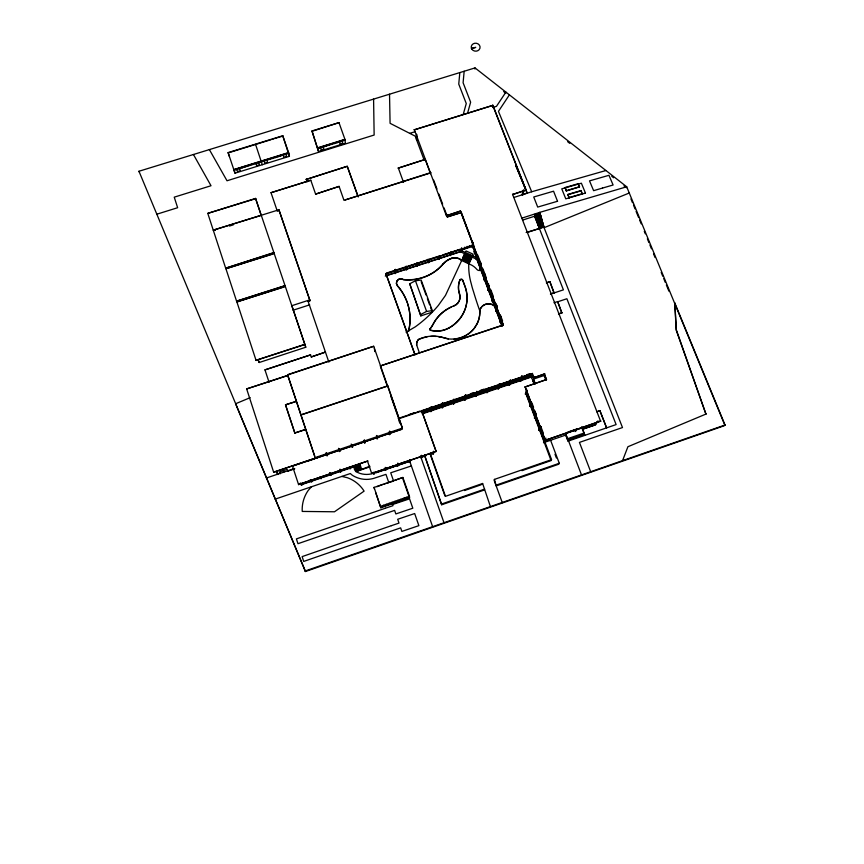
<?xml version="1.0" encoding="UTF-8"?>
<svg xmlns="http://www.w3.org/2000/svg" width="864" height="864" viewBox="0 0 864 864"><rect width="100%" height="100%" fill="white"/><g stroke="black" fill="none" stroke-linecap="round" stroke-linejoin="round"><path stroke-width="1.3" d="M420.822 315.889L409.73 283.792L415.444 280.746L421.178 280.066L432.335 310.651L432.281 312.12L420.822 315.889L409.73 283.792M444.064 522.925L420.984 457.456L421.006 455.501M421.211 456.084L421.189 458.039L421.805 455.879M421.6 455.296L421.783 457.834M425.196 159.44L398.293 168.091L425.196 159.44L430.542 173.707M428.047 262.256L428.101 259.178M428.242 262.796L428.306 259.718M428.814 262.613L428.879 259.535M429.808 329.378L429.808 329.173A40.176 38.275 -1.3 0 0 433.382 323.644A39.452 37.865 7.4 0 1 453.74 305.867A10.13 9.634 4.7 0 0 459.562 294.019A22.669 21.514 8 0 1 459.767 280.152A1.555 1.469 5.8 0 1 462.035 279.418A1.814 1.717 5.8 0 1 462.802 280.314L465.275 287.312A36.59 34.819 2.6 0 1 466.236 305.402A36.677 34.906 2.5 0 1 448.718 328.19A23.803 22.702 3.2 0 1 430.466 330.318A1.458 1.393 2.5 0 1 429.808 329.378A40.154 38.254 -1.3 0 0 433.372 323.86A39.431 37.843 7.4 0 1 451.57 306.979M430.466 330.318L430.477 330.102A1.458 1.393 2.5 0 1 429.808 329.173M430.855 407.149L430.909 411.599L431.644 407.527M430.909 411.599L431.147 407.052M431.438 406.944L431.492 411.394M430.196 454.313L430.229 453.341L445.468 496.325L482.609 483.484L490.482 506.768M439.052 258.692L439.15 256.63M439.387 256.133L439.258 259.232L439.96 255.949M439.625 258.509L439.711 256.446M433.706 451.818L433.004 454.01L433.112 452.023M407.171 302.411A54.778 52.207 -6.3 0 0 397.418 285.865A4.493 4.266 -0.5 0 1 403.661 279.785A44.572 41.893 0.8 0 0 442.94 264.298L442.951 264.049A19.84 18.792 5.5 0 1 451.732 258.185A9.623 9.094 5.1 0 1 461.754 260.377L445.5 295.38L438.35 305.424A126.792 118.681 -4.9 0 1 415.184 326.905L406.22 332.132M433.598 453.805L433.501 451.235M448.34 339.077L439.852 336.722A33.793 32.627 2.6 0 0 418.446 339.444A7.668 7.366 1.4 0 0 416.642 344.974L416.642 345.179A7.657 7.355 1.4 0 1 418.446 339.649L418.446 339.444M460.415 211.226L446.375 215.719L460.436 210.946L503.366 325.112L460.436 210.946M458.752 213.376L447.358 217.026L447.498 214.531M367.978 460.976L298.534 484.542L367.481 461.106L371.682 473.461L436.126 451.472L421.621 410.53M450.457 252.547L450.241 255.668L451.019 252.364M450.608 254.956L450.824 251.824M442.94 264.298A19.829 18.792 5.5 0 1 451.71 258.433L451.732 258.185M442.249 403.304L442.163 407.797L443.048 403.682M442.163 407.797L442.552 402.581M442.249 407.128L442.444 404.514M442.843 403.034L442.746 407.603M448.718 328.19L448.74 327.985A36.698 34.916 2.5 0 0 466.258 305.176A36.612 34.841 2.6 0 0 465.296 287.086M461.279 212.566L447.379 216.756L444.074 207.922M453.74 305.867L453.73 306.094A10.12 9.634 4.7 0 0 459.54 294.246L459.562 294.019M474.93 69.034L475.027 67.91L138.964 171.256L305.456 571.525L724.28 425.736L725.036 425.012L674.806 302.994L676.188 330.134L705.964 414.18L676.35 329.897L674.806 302.994M461.203 249.491L461.009 251.586L385.29 276.102M461.214 252.115L461.592 247.925M461.57 251.402L461.862 248.249M464.162 71.258L463.104 82.739L470.632 102.179L467.608 113.108M461.873 250.884L462.067 248.789M459.54 294.246A22.658 21.503 8 0 1 459.745 280.39L459.767 280.152M459.821 72.587L458.752 84.089L466.268 103.54L463.288 114.232M462.37 259.157L469.422 262.278M462.704 258.304L469.735 261.673L462.704 258.304L464.94 253.282L472.003 256.403L464.951 253.163L466.074 250.949L473.116 254.189L468.763 263.866A68.44 64.519 12.9 0 0 471.344 284.051A80.968 76.28 14.1 0 0 473.515 291.643A387.796 349.175 27.4 0 0 479.779 310.824A28.566 27.259 4.9 0 1 476.917 324.205L474.433 328.147A28.566 27.259 4.9 0 1 467.564 334.541M464.702 248.929L464.886 247.082M465.124 286.621L462.78 280.552A1.814 1.717 5.8 0 0 462.013 279.644L462.035 279.418M464.616 254.016L471.679 257.137M465.124 253.919L465.264 252.547M466.927 248.216L467.111 246.359M441.677 504.77L424.559 455.274L441.677 504.77L484.402 489.974M469.141 247.493L469.336 245.635M453.632 399.395L453.395 404.006L454.421 399.848M453.395 404.006L453.913 399.373M454.205 399.276L453.978 403.812M515.56 164.808L527.234 193.19L516.046 166.342M472.1 246.758L472.532 242.935M472.306 247.298L472.878 242.201M472.522 247.86L473.105 242.752M472.867 247.115L473.159 244.566M472.154 257.159L472.306 255.798M461.3 212.296L473.645 245.354L385.927 273.748L414.99 354.877M300.866 414.86L387.828 385.83L402.397 428.198L373.691 346.28L287.55 374.695L300.953 415.098M492.772 105.397L414.256 129.838L492.772 105.397L525.992 190.231L512.514 194.54L526.046 189.94L492.804 105.073M477.101 255.031L476.075 258.962L476.485 253.422M476.744 255.744L476.075 258.962M481.237 264.308L479.995 269.384L480.622 262.721M479.995 269.384L480.827 263.272M464.972 395.647L464.605 400.226L465.955 394.686M464.605 400.226L465.372 394.88M465.599 395.183L465.178 400.021M485.05 276.08L483.948 279.86L484.445 274.525M483.948 279.86L484.834 273.877M479.812 310.608L479.779 310.824A9.029 8.608 9.3 0 1 494.424 305.996L494.467 305.77A9.04 8.618 9.3 0 0 479.812 310.608A28.588 27.281 4.9 0 1 476.939 323.989L474.466 327.931A28.588 27.281 4.9 0 1 449.226 339.001L439.852 336.722M489.229 285.498L487.901 290.369L488.646 283.964M487.901 290.369L488.657 285.692M488.646 287.302L487.696 289.829M493.052 297.302L491.886 300.931L492.674 294.656M491.886 300.931L492.88 295.207M492.847 296.762L491.681 300.38M476.215 392.299L475.783 396.446L477.133 391.932M475.783 396.446L476.636 391.457M476.928 391.36L476.366 396.252M495.666 310.975L496.508 306.504M496.93 305.942L495.871 311.526L497.297 306.871M496.238 310.792L497.092 306.31M522.374 193.374L522.418 194.735L527.267 192.888M522.342 195.102L523.336 190.048M522.688 194.4L523.4 190.804M522.893 194.918L523.854 190.123M500.742 316.375L499.673 321.624L500.785 318.805M500.958 316.937L499.878 322.164L501.26 318.049M488.452 388.12L486.95 392.677L487.868 388.314M538.996 226.843L543.445 225.396L538.963 226.973L535.28 213.948L534.697 216.486L563.404 289.85L550.454 294.127M535.745 215.352L540.173 214.045M498.755 384.696L498.096 388.919L499.738 384.318M527.288 232.427L543.845 227.059L539.741 212.512M498.096 388.919L499.23 383.843M537.916 223.02L542.365 221.573M499.522 383.746L498.668 388.724M538.348 224.543L542.797 223.106M540.605 215.579L536.144 217.015M538.78 226.076L543.229 224.64M541.037 217.112L536.587 218.549M541.469 218.646L537.019 220.082M539.395 228.506L526.144 232.513M510.203 380.138L509.209 385.171L511.002 380.516M509.285 384.502L510.494 380.041M509.209 385.171L510.419 380.711M482.371 484.358L482.609 483.484M510.581 380.711L509.782 384.977M565.153 187.52L566.309 190.976L579.517 186.818L578.254 183.697L565.153 187.52L566.309 190.976M549.85 281.588L554.072 292.939L549.85 281.588L546.48 282.701M520.376 380.765L521.737 376.25M522.245 376.726L520.301 381.424L521.996 375.797M522.029 376.153L520.873 381.229M494.424 479.401L496.184 485.892L558.77 464.216L559.289 463.277L550.303 439.506L544.72 441.428L551.578 459.637L494.424 479.401L494.132 480.287L502.297 502.664M545.195 440.305L600.718 421.092L545.195 440.305L525.085 386.964L546.523 379.555L544.396 373.972L533.66 377.762L544.396 373.972M527.267 390.571L525.496 394.362L526.705 389.448M398.704 418.781L532.224 373.594L533.66 377.762M525.496 394.362L526.565 391.1M532.408 373.356L531.166 377.125L531.954 377.492L531.738 376.931L422.226 413.888M531.371 377.687L532.58 373.615M558.479 314.086L561.87 312.962L557.626 301.568L553.997 302.767M532.926 380.938L534.416 376.564M533.012 381.164L533.477 379.804L535.097 384.08M533.822 383.292L534.287 381.942M561.87 312.962L557.626 301.568M531.835 402.678L530.01 406.35L530.917 402.635M530.01 406.35L531.5 402.16M545.843 380.084L544.104 375.516L544.795 373.615M525.085 386.964L546.523 379.555M536.296 415.174L534.546 418.392L535.885 413.78M534.546 418.392L536.198 414.277L534.892 410.8M626.335 187.715L626.702 186.786L475.027 67.91M541.21 426.654L539.093 430.488L540.4 426.276M539.093 430.488L540.616 426.859M567.961 194.4L569.063 197.878L567.961 194.4L581.083 190.555L582.185 194.033L581.083 190.555M545.843 438.955L543.672 442.649L545.044 438.577M543.672 442.649L545.789 437.994M549.817 440.532L550.303 439.506M480.87 270A2.905 2.743 7.5 0 1 476.885 269.428A17.636 16.718 6 0 0 468.763 263.866L472.964 255.55M465.394 253.184L461.743 260.507L468.763 263.866M565.672 435.078L567.108 432.324M567.367 438.782L584.118 433.015L581.699 426.73M567.767 440.392L584.561 434.549L584.777 435.305M565.661 435.035L568.037 441.072M575.078 431.59L576.439 429.116L568.274 431.914M575.662 431.395L576.31 429.224M584.291 433.858L567.551 439.625L565.445 433.739M584.734 435.391L582.509 429.138L595.058 424.98L596.884 421.956M599.951 410.789L606.593 427.853L599.951 410.789L597.661 411.566M598.018 420.833L595.631 424.775L582.401 429.332L583.492 427.41L566.654 433.188M509.404 94.856L498.452 111.359L531.684 191.765L605.956 170.51M505.915 92.124L496.476 106.326L492.631 107.525M622.534 460.685L627.912 446.731L706.147 413.986M311.386 486.799L308.146 490.536A33.588 32.875 -30.9 0 0 302.238 511.434L334.487 511.78L364.1 491.13A33.588 32.875 -30.9 0 0 347.382 477.727L341.842 476.42M420.822 314.431L426.6 311.429L432.335 310.651M250.171 397.667L235.602 403.747L305.456 571.525M629.262 193.007L544.093 227.696L539.773 212.371L626.702 186.786L724.842 425.196M305.068 571.028L725.036 425.012M464.508 490.536L481.097 484.801M521.975 470.664L551.092 460.598L525.863 393.595L525.28 393.79M441.763 503.971L484.65 489.121M496.465 485.028L559.289 463.277M543.456 442.076L544.039 441.871M545.508 442.012L566.255 434.884M567.994 441.158L616.118 424.58L566.881 298.739L557.539 301.838M380.57 506.326L409.439 496.249L402.872 477.457L374.09 487.426M403.704 498.679L406.577 497.686M380.732 507.222L403.747 499.295M406.62 498.301L409.482 497.318M375.678 492.707L380.84 507.794L409.514 497.912L409.439 496.249M538.877 429.916L539.46 429.721M377.028 486.702L382.741 484.466M383.746 484.402L385.625 483.484M386.618 483.419L388.541 482.76M389.491 482.425L393.325 481.118M396.198 480.136L394.254 480.524M596.624 411.772L600.07 410.584M566.762 432.983L576.072 429.786M529.794 405.778L530.377 405.583M409.709 460.242L409.741 461.3L373.421 473.31A20.92 20.434 -15.2 0 1 355.99 471.604C350.104 465.739 360.342 461.041 359.467 469.973M301.093 484.412L356.713 465.502M302.53 484.337L320.404 478.256M322.704 477.479L356.8 465.88M356.67 471.226L354.877 465.966L356.681 471.29L369.781 466.236M275.184 499.133L350.384 473.515A12.053 11.783 -18.5 0 0 353.527 475.967L355.007 476.755A25.931 25.337 -15.2 0 0 373.216 478.537L385.96 474.368L388.789 482.566M355.99 471.604L369.814 466.895M436.126 451.321L371.682 473.461M534.33 417.82L534.902 417.625M421.286 456.775L424.084 455.825M430.337 453.686L433.123 452.736M375.926 472.846L409.741 461.3L432.702 526.878M420.984 457.456L425.952 455.771M429.667 454.496L433.393 453.222M397.289 465.556L398.077 465.934L397.84 463.082M409.147 461.506L409.946 461.884L409.871 459.95M402.408 428.101L315.144 457.607L300.91 414.99L387.871 385.96M273.715 472.252L317.315 457.499L273.629 472.111L246.661 388.919L288.457 375.127M298.609 484.682L292.496 466.139L401.911 429.127M306.698 461.506L313.016 459.367M266.393 477.997L294.527 468.482M287.507 471.29L294.71 468.85M470.34 393.768L473.915 392.558M480.47 390.355L484.034 389.146M526.694 374.771L530.237 373.572M409.05 414.601L414.979 412.603M398.164 418.446L415.573 412.571M416.826 412.15L420.023 411.07M430.834 407.603L421.621 410.702L436.126 451.472M432.626 406.998L442.217 403.758M442.8 403.564L453.568 399.935M455.35 399.33L464.897 396.112M465.491 395.917L475.016 392.699M476.798 392.105L487.501 388.498L486.95 392.677M497.578 385.096L488.084 388.292L487.534 392.483M499.338 384.502L509.998 380.905M511.758 380.311L521.219 377.125L520.301 381.424M521.791 376.931L531.23 373.745M421.222 411.577L430.801 408.348M431.395 408.143L442.163 404.514M442.746 404.32L453.481 400.702M454.075 400.496L464.789 396.889M465.372 396.684L476.075 393.077M476.658 392.882L487.328 389.286M487.912 389.092L498.571 385.495M499.154 385.301L509.782 381.715M510.365 381.521L520.97 377.946M521.554 377.752L532.138 374.177M421.211 412.031L430.79 408.802M431.374 408.607L442.12 404.978M442.714 404.784L453.438 401.166M454.021 400.972L464.724 397.364M465.307 397.159L475.988 393.563M476.572 393.368L487.231 389.772M487.814 389.578L498.452 385.981M499.036 385.787L509.641 382.212M510.224 382.018L520.819 378.443M521.402 378.248L531.965 374.684M422.41 412.139L430.769 409.32M431.352 409.126L442.087 405.508M442.67 405.302L453.373 401.695M453.967 401.501L464.648 397.894M465.232 397.699L475.891 394.103M476.474 393.908L487.112 390.312M487.696 390.118L498.323 386.532M498.895 386.338L509.49 382.763M510.073 382.568L520.646 379.004M521.23 378.81L531.781 375.246M422.399 412.873L430.736 410.065M431.33 409.86L442.033 406.253M442.616 406.058L453.298 402.451M453.881 402.257L464.54 398.66M465.124 398.466L475.762 394.87M476.334 394.675L486.95 391.1M487.534 390.906L498.128 387.331M498.712 387.137L509.274 383.562M509.857 383.368L520.409 379.814M520.981 379.62L531.511 376.067M422.399 413.327L430.726 410.519M431.309 410.314L442.001 406.717M442.584 406.512L453.244 402.916M453.827 402.721L464.476 399.125M465.048 398.93L475.675 395.345M476.258 395.15L486.853 391.576M487.436 391.381L498.01 387.806M498.593 387.612L509.144 384.059M509.728 383.864L520.258 380.3M520.83 380.106L531.349 376.564M544.104 375.516L533.563 379.08L535.291 383.648M294.786 432.907L305.737 429.43L294.851 433.069L285.498 404.806L296.406 401.371L285.498 404.806M503.41 324.896L380.182 365.99L502.092 325.534M558.576 313.837L561.956 312.703M411.372 465.944L390.722 472.792L393.563 480.978M311.256 356.962L325.436 352.08L311.256 356.962L310.565 354.888L264.967 369.878L269.071 382.288M546.394 282.982L549.763 281.869M406.21 331.927L408.521 331.171A54.81 52.24 -6.3 0 0 397.408 285.628A4.493 4.266 -0.5 0 1 403.65 279.547A44.593 41.904 0.8 0 0 442.951 264.049M288.911 374.533L373.691 346.28M288.533 375.322L246.661 388.919M550.541 293.868L554.159 292.669M483.743 279.32L484.304 279.137M258.012 359.888L259.2 362.513L305.759 347.242L304.862 344.315L256.014 360.32L304.927 344.52L255.571 198.418L207.781 213.376L225.677 268.175L273.964 252.796M479.801 268.855L480.362 268.672M537.451 221.616L541.933 220.039M538.132 223.787L542.581 222.34L538.099 223.916M386.5 273.1L393.563 270.81M395.312 270.248L406.447 266.641M407.624 266.263L417.571 263.045M418.738 262.667L428.101 259.643M428.663 259.448L439.171 256.057M443.232 254.74L449.053 252.85M450.792 252.288L460.091 249.286M472.262 245.344L472.824 245.16M385.927 273.748L473.677 245.095M462.488 249.653L472.694 246.348L476.118 255.431M538.564 225.31L543.013 223.873L538.531 225.439M261.306 215.33L213.203 230.17L278.942 209.779L309.744 299.894L291.838 305.694L305.759 347.242M386.316 275.53L461.711 251.122M309.938 300.661L308.07 301.266L309.884 300.424L279.115 210.416L277.344 211.27L271.015 192.694L310.792 180.241L315.608 194.108L339.088 186.419L315.608 194.108M394.729 270.313L395.075 273.542L395.647 273.359L395.431 269.33M405.961 269.417L406.717 269.773L406.631 266.728M543.877 226.93L539.428 228.366L534.762 216.173L522.677 220.072M293.231 310.176L309.668 304.841M285.347 286.589L285.023 285.574L236.552 301.169L285.098 285.8M256.111 360.515L236.887 301.925L285.271 286.351M284.094 286.999L236.887 301.925M521.953 218.117L539.773 212.371M535.529 214.574L539.989 213.138M535.496 214.715L539.957 213.278M540.421 214.672L535.928 216.248L540.389 214.812M540.853 216.216L536.36 217.782L540.821 216.346M541.285 217.75L536.803 219.316L541.253 217.879M513.929 197.446L531.684 191.765M236.65 301.396L225.925 268.747L274.147 253.379M272.97 254.027L225.925 268.747M229.522 226.033L233.356 224.824M430.844 172.584L343.969 200.308L339.088 186.419M345.244 199.908L430.834 172.876M417.074 139.482L416.524 139.655L415.282 136.188L390.085 123.314L389.524 94.208M347.274 166.288L306.277 179.42L347.274 166.288L358.268 196.981M255.658 198.698L207.781 213.376M318.524 151.502L345.416 143.154L344.93 139.352L338.98 122.634L311.969 130.972L318.524 151.502L311.969 130.972M409.741 133.358L415.184 131.663M156.816 214.207L177.638 207.716L174.236 197.165L211.01 185.738L193.439 154.505M312.93 131.004L338.98 122.634M288.565 152.572L233.788 169.549L235.019 173.178L289.429 156.298L288.565 152.572L282.755 135.745L228.096 152.593L235.019 173.178M233.874 169.787L288.63 152.82M234.068 170.37L288.77 153.414M317.855 147.755L344.93 139.352M317.909 148.003L344.963 139.612M318.017 148.608L345.038 140.216M229.122 152.615L271.037 139.687M271.944 139.406L273.758 138.845M274.666 138.564L276.48 138.013M277.387 137.732L279.202 137.171M280.109 136.89L282.82 136.048M471.431 48.265L475.729 47.38L471.582 48.643M567.81 194.735L580.921 190.901M569.214 197.543L582.336 193.687M566.395 190.652L579.517 186.818M460.555 250.258L477.241 257.936L477.058 259.416L471.074 256.662M460.415 251.748L463.946 253.379M471.355 257.872L464.303 254.632L471.344 258.001M463.99 255.366L471.02 258.736L463.979 255.485M470.07 260.809L463.028 257.569L470.048 260.939M503.712 91.584L505.764 93.204M567.67 141.718L569.754 143.359M611.734 176.267L613.634 177.757M623.948 185.836L625.536 187.088M276.188 471.625L277.895 474.541M280.303 473.731L279.31 471.982L287.096 469.346L288.047 471.107M209.38 149.602L227.016 180.77L374.144 135.043L373.583 99.112M283.208 470.664L283.975 472.057M138.964 171.256L139.46 172.217M300.575 483.592L301.471 485.352M300.38 482.998L301.277 484.769M301.18 483.386L302.065 485.147M310.187 479.66L311.202 482.036M310.986 480.049L311.796 481.831L311.612 481.248M264.967 369.878L310.565 354.888M238.54 300.791L238.874 301.547M225.677 268.175L273.888 252.536L274.223 253.638M227.556 267.57L227.912 268.391M578.545 185.166L579.398 187.196M215.19 229.846L215.449 230.461M630.947 198.925L632.491 202.673M633.517 205.157L635.051 208.894M636.077 211.388L638.647 217.62M639.673 220.115L641.207 223.852M644.285 231.325L645.311 233.82M647.363 238.81L648.896 242.546M649.922 245.041L651.467 248.778M653.519 253.757L655.052 257.504M661.208 272.452L662.742 276.188M663.768 278.683L665.312 282.42M666.338 284.915L668.898 291.146M320.177 476.928L320.922 478.732L321.516 478.526L320.771 476.723M314.215 458.795L401.922 429.289L401.738 426.298M543.186 225.396L622.49 427.55L579.442 442.4L590.738 471.874M512.557 194.26L600.62 421.265M288.241 376.736L288.49 377.384M544.331 374.155L546.458 379.739M566.73 436.136L581.569 475.07M532.224 373.594L533.725 377.568M531.446 377.028L534.222 384.35M555.001 454.248L556.416 457.985M477.727 255.053L481.01 263.758M482.89 268.726L486.173 277.441M490.871 289.872L492.275 293.609M496.033 303.556L497.437 307.292M500.256 314.755L502.6 320.965M472.802 245.333L503.042 325.523M532.267 403.844L533.574 407.322M541.026 427.075L543.24 432.929M525.15 386.78L545.26 440.154M476.68 258.444L502.243 326.387M473.796 251.251L475.081 254.653M476.28 257.839L495.547 308.966M496.26 310.846L501.736 325.393M526.662 392.375L530.993 403.855M531.209 404.428L535.55 415.962M535.766 416.534L540.13 428.123M540.346 428.695L544.73 440.338M526.403 393.152L530.723 404.611M530.939 405.173L535.27 416.686M535.486 417.258L539.838 428.814M540.054 429.386L544.428 441.007M526.252 393.628L530.561 405.065M530.766 405.637L535.097 417.128M535.313 417.701L539.665 429.246M539.881 429.818L544.244 441.418M433.674 180.155L436.99 188.989M438.869 194.044L442.649 204.142M446.429 214.531L447.358 217.026M414.256 129.524L446.375 215.719M424.267 160.38L416.524 139.655L416.502 134.384M398.293 167.897L403.574 182.423M329.616 472.684L330.62 475.438L331.214 475.232L330.35 472.813M421.168 281.642L426.06 295.056M427.388 298.706L429.613 304.808M430.51 307.238L432.281 312.12M415.444 280.746L426.6 311.429M416.642 344.974L419.321 352.642M385.906 273.499L414.99 354.683M347.317 166.579L357.869 196.042M432.799 453.427L433.004 454.01M430.639 455.576L444.928 495.893M326.268 452.93L326.884 454.669M325.987 453.103L326.754 455.274M326.192 453.697L326.948 455.857L327.553 455.652L326.603 452.898M380.603 367.049L387.212 385.916M390.744 395.971L398.25 417.355M398.585 419.656L399.859 423.284M306.212 179.14L307.13 181.861M402.98 479.142L409.514 497.912M289.429 156.298L282.755 135.745M308.005 301.039L328.871 362.146M359.78 463.763L361.573 469.022M359.089 464.152L360.882 469.411M358.398 464.465L360.18 469.724M356.994 465.091L358.787 470.351M356.292 465.415L358.085 470.664M355.579 465.653L357.361 470.912M349.769 468.266L349.974 468.85L349.445 466.97M261.317 215.73L255.571 198.418M228.096 152.593L229.446 156.568M236.822 169.528L237.514 171.612L240.246 170.759L239.371 168.091M288.414 377.19L314.68 456.116M285.574 404.978L294.851 433.069M258.358 359.953L259.2 362.513M276.858 471.636L277.69 474.185M242.125 167.238L242.309 167.821M339.703 470.286L340.297 472.144M340.006 469.152L340.902 471.938M244.868 166.385L245.052 166.968M247.612 165.532L247.795 166.126M250.355 164.678L250.538 165.272M253.098 163.836L253.282 164.419M338.515 448.319L339.509 451.613M339.25 448.621L340.103 451.408M255.841 162.983L256.63 165.672L259.362 164.83L258.584 162.13M262.289 164.722L255.582 144.45M271.015 192.694L310.792 180.241M264.06 160.434L264.805 163.145L267.527 162.292L266.792 159.592M350.05 466.765L350.568 468.644M278.942 209.779L279.191 210.686M269.525 158.738L269.687 159.332M272.257 157.896L272.419 158.49M309.744 299.894L309.982 300.812M274.99 157.043L275.141 157.648M277.722 156.2L277.873 156.794M351.205 444.031L352.037 447.368M352.08 444.938L352.631 447.163M280.444 155.358L280.595 155.952M283.176 154.505L283.835 157.237L286.546 156.395L286.049 154.267M359.165 463.666L359.618 465.566M359.77 463.46L360.212 465.361M364.079 440.888L364.532 443.146M364.165 440.111L364.532 441.936M374.393 488.938L374.069 487.318L380.84 507.794M364.684 440.683L365.126 442.94M364.478 440.089L364.932 442.357M373.334 472.424L373.68 474.26M373.939 472.219L374.285 474.055M320.717 147.766L321.095 149.926L323.795 149.083L323.33 146.329M383.465 505.332L383.616 506.228M326.03 145.487L326.138 146.092M328.741 144.644L328.838 145.249M331.452 143.802L331.538 144.407M386.359 504.338L386.489 505.235M376.477 435.488L376.996 438.923M377.05 435.845L377.395 438.134M334.152 142.96L334.249 143.575M377.255 436.428L377.6 438.718M336.863 142.128L336.949 142.733M389.243 503.334L389.372 504.241M339.563 141.286L339.941 144.072L342.63 143.23L342.263 140.443M385.214 467.392L385.603 470.189L386.197 469.984L385.949 468.126M385.744 467.532L385.992 469.411M392.137 502.34L392.256 503.258M388.076 467.446L388.206 468.472L392.72 466.927L392.602 465.901M374.371 348.311L374.771 351.583M390.344 466.668L390.463 467.705M395.021 501.347L395.129 502.265M389.286 431.622L389.48 433.501M389.2 432.389L389.437 434.711M389.675 431.028L390.042 434.506M389.599 431.6L389.837 433.933M397.915 500.353L398.002 501.271M397.127 479.542L402.872 477.457M397.321 464.238L397.494 466.128M400.799 499.36L400.874 500.278M400.475 463.396L406.436 461.365M403.682 498.366L403.769 499.576L406.631 498.593L406.566 497.372M394.859 269.514L395.075 273.542M395.302 270.13L395.453 272.819M409.277 460.156L409.352 462.078M405.864 266.371L406.156 269.957M408.521 331.171L408.532 331.376A54.778 52.207 -6.3 0 0 407.495 303.361M406.436 266.188L406.523 269.233M416.686 134.309L416.718 140.162M417.193 263.315L417.204 266.371L417.766 263.131M416.999 262.775L417.01 265.831M417.571 262.58L417.582 265.648M459.745 280.39A1.555 1.469 5.8 0 1 462.013 279.644M466.549 335.178A28.566 27.259 4.9 0 1 454.054 339.185M451.71 258.433A9.612 9.094 5.1 0 1 461.732 260.626M448.74 327.985A23.814 22.712 3.2 0 1 430.477 330.102M418.446 339.649A33.772 32.605 2.5 0 1 427.108 336.874M430.726 336.42A33.772 32.605 2.5 0 1 436.212 336.442M438.037 336.636A33.772 32.605 2.5 0 1 439.841 336.938M462.056 259.772L469.087 263.142L462.056 259.772M463.342 256.835L470.372 260.204L463.342 256.835M463.666 256.1L470.696 259.47L463.666 256.1M537.268 220.72L541.717 219.272L537.268 220.72M537.7 222.253L542.149 220.806L537.7 222.253M539.212 227.61L543.661 226.163L539.212 227.61M391.36 525.679L302.141 556.61L303.707 561.438L400.637 527.861L401.868 531.425L418.878 525.647L414.666 513.54L397.688 519.275L398.995 523.098L391.36 525.679M385.376 508.216L296.395 538.898L297.961 543.704L394.621 510.386L395.842 513.94L412.819 508.216L409.547 498.83L392.602 504.522L393.001 505.656L385.376 508.216M557.539 201.258L537.7 207.079L533.736 196.992L553.554 191.203L557.539 201.258M585.457 193.072L565.78 198.839L561.762 188.838L581.386 183.211L585.457 193.072M602.564 188.05L593.622 190.674L589.518 180.878L608.958 175.306L613.105 185.004L602.564 188.05M471.722 48.946L471.334 47.952A4.428 3.996 5.7 0 1 476.636 43.308A4.428 3.996 5.7 0 1 479.142 49.712A4.428 3.996 5.7 0 1 471.722 48.946"/></g></svg>
